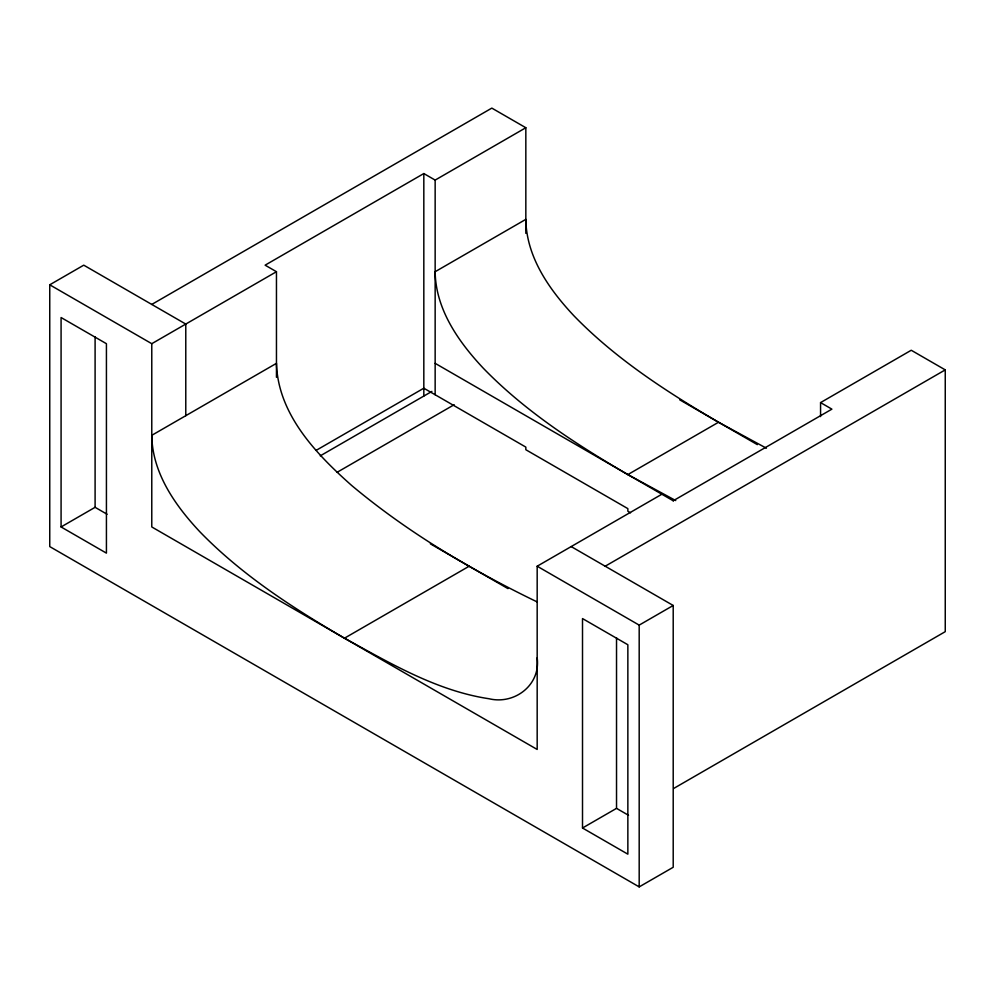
<?xml version="1.0" encoding="UTF-8"?>
<svg xmlns="http://www.w3.org/2000/svg" width="995" height="995" viewBox="0 0 995 995"><rect width="100%" height="100%" fill="white"/><g stroke="black" fill="none" stroke-linecap="round" stroke-linejoin="round"><path stroke-width="1.49" d="M537.176 657.844C540.77 684.995 514.626 704.945 488.993 698.739C436.718 690.853 390.139 663.23 344.469 638.205C292.853 607.945 241.835 575.035 199.945 531.865C175.182 505.485 152.247 472.911 151.775 435.325L276.461 363.337C277.879 414.094 315.962 453.819 351.733 485.535C407.9 532.574 471.506 570.197 537.337 602M571.18 546.578L673.205 605.482L673.205 867.267L639.188 886.893L49.75 546.591L49.75 284.806L83.754 265.167L185.779 324.071L185.779 415.699M151.775 304.433L491.828 108.107L525.833 127.733L525.833 233.34M525.833 127.733L435.151 180.095L423.82 173.553L265.118 265.167L276.461 271.71L276.461 377.316M49.75 284.806L151.775 343.698L276.461 271.71M61.081 526.952L106.428 553.133L106.428 343.698L61.081 317.529L61.081 526.952L95.097 507.313L107.099 514.253M316.223 450.325L423.82 388.212L525.833 447.103L525.833 449.728L627.857 508.632L627.857 511.243L630.544 512.798M320.266 455.847L431.892 391.408M337.168 472.264L454.18 404.716M344.469 638.205L469.167 566.217M718.539 422.241C666.924 391.98 615.905 359.058 574.015 315.888C549.252 289.52 526.318 256.934 525.833 219.36L435.151 271.71C435.636 309.296 458.571 341.87 483.334 368.249C525.223 411.42 576.229 444.33 627.857 474.59L718.539 422.241L766.411 448.21M151.775 343.698L151.775 526.952L537.176 749.459L537.176 566.217L661.862 494.229M820.564 416.582L820.564 402.602L911.246 350.252L945.25 369.879L945.25 631.663L673.739 788.426M673.205 500.771L831.895 409.144L820.564 402.602M605.184 566.217L945.25 369.879M537.176 566.217L639.188 625.121L673.205 605.482M582.51 828.002L627.857 854.17L627.857 644.748L582.51 618.567L582.51 828.002L616.527 808.363L628.529 815.291M675.729 500.56L627.857 474.59M679.734 399.828L757.344 444.641M435.151 363.337L673.354 500.858M430.35 543.817L507.972 588.617M639.188 625.121L639.188 886.893M616.527 637.72L616.527 808.363M435.151 180.095L435.151 394.754M423.82 173.553L423.82 396.06M95.097 336.671L95.097 507.313"/></g></svg>
